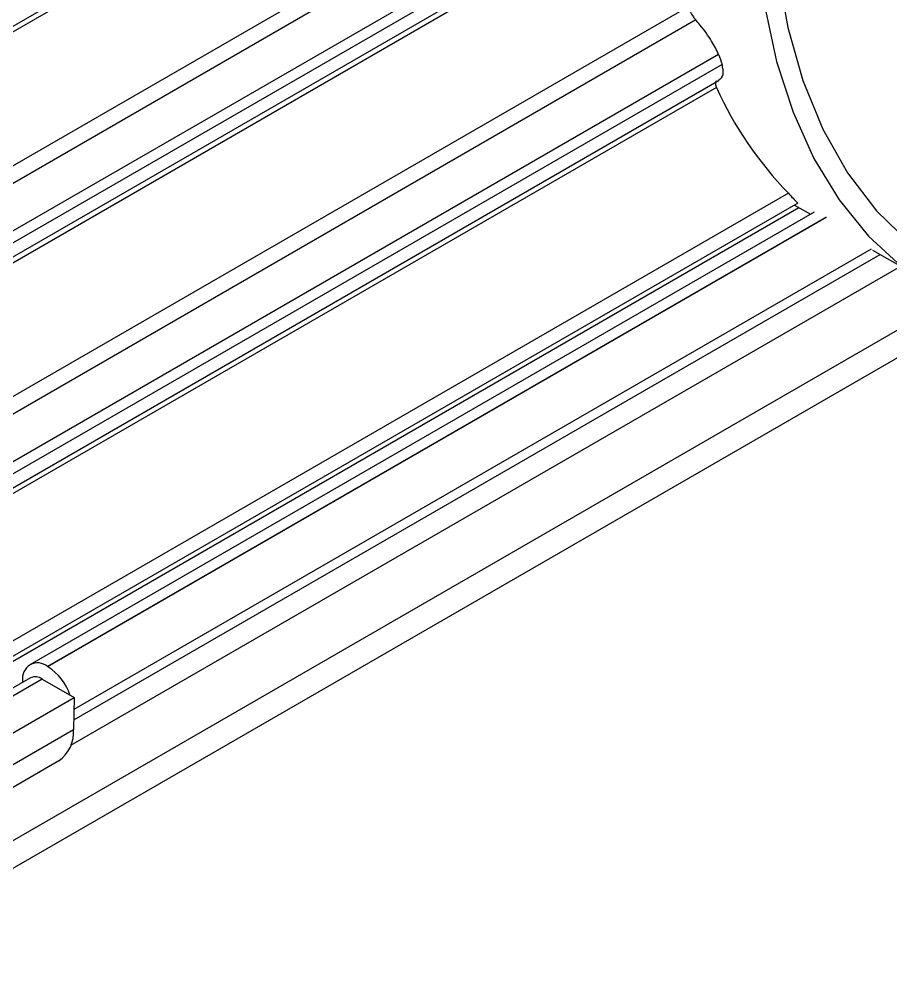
# Model space of a CAD drawing. Extents: x 7 to 135, y 3 to 97.
# Drawn here: x 20.749 to 22.6, y 7.275 to 9.292 of the extents above; entities that cross this region are included whole.
import ezdxf

# ---------------------------------------------------------------- set-up
doc = ezdxf.new("R2010")
doc.units = 0
doc.header["$MEASUREMENT"] = 0
doc.layers.add('OBJECT', color=7, linetype='CONTINUOUS')

msp = doc.modelspace()

# ---------------------------------------------------------------- linework, layer by layer
at = {"layer": 'OBJECT'}
for p, q in [((20.1713, 8.9508), (22.194, 10.1185)), ((22.1692, 10.0916), (20.1542, 8.9284)), ((22.1292, 9.7845), (20.1542, 8.6444)), ((22.1384, 9.7524), (20.1647, 8.613)), ((22.168, 9.6685), (20.1959, 8.5301)), ((22.168, 9.643), (20.1959, 8.5046)), ((20.1772, 8.4642), (22.1447, 9.6001)), ((22.1292, 9.5786), (20.1841, 8.4557)), ((22.1692, 9.3177), (20.3895, 8.2903)), ((22.1855, 9.2897), (20.4059, 8.2624)), ((22.2338, 9.2166), (20.4271, 8.1736)), ((22.2413, 9.1954), (20.43, 8.1498)), ((20.433, 8.122), (22.235, 9.1623)), ((22.2294, 9.1465), (20.4342, 8.1102)), ((22.3821, 8.9221), (20.446, 7.8044)), ((22.4017, 8.9008), (20.4448, 7.7711)), ((22.395, 8.897), (22.4286, 8.8776)), ((20.6932, 7.9038), (22.4043, 8.8916)), ((22.4365, 8.8821), (20.7721, 7.9213)), ((22.4623, 8.8715), (20.8097, 7.9175)), ((20.8104, 7.9171), (22.4629, 8.8711)), ((20.8651, 7.804), (22.5767, 8.7921)), ((22.5579, 8.8035), (20.8655, 7.8265)), ((22.5605, 8.8014), (22.6228, 8.7655)), ((20.3984, 7.3533), (22.8671, 8.7785)), ((20.4321, 7.3139), (22.9354, 8.7591)), ((20.8592, 7.7501), (22.6204, 8.7669)), ((20.8104, 7.9171), (20.8097, 7.9175)), ((20.7982, 7.8907), (20.4393, 7.6836)), ((20.7731, 7.8932), (20.4408, 7.7014)), ((20.7566, 7.8871), (20.7566, 7.8837)), ((20.7982, 7.8907), (20.8659, 7.8514)), ((20.4304, 7.5999), (20.8659, 7.8514)), ((20.8659, 7.8514), (20.8648, 7.7838)), ((20.4178, 7.5258), (20.8648, 7.7838)), ((20.0677, 7.2753), (20.8337, 7.7176))]:
    msp.add_line(p, q, dxfattribs=at)
at = {"layer": 'OBJECT', "flags": 128}
for points in [[(22.6228, 10.7398), (22.5522, 10.5927), (22.4898, 10.4437), (22.4362, 10.2939), (22.3918, 10.1445), (22.3568, 9.9966), (22.3317, 9.8513), (22.3166, 9.7097), (22.3115, 9.5729), (22.3166, 9.442), (22.3317, 9.3179), (22.3568, 9.2016), (22.3918, 9.0939), (22.4362, 8.9958), (22.4898, 8.9079), (22.5522, 8.8309), (22.6228, 8.7655)], [(22.6394, 10.7085), (22.5688, 10.5582), (22.5071, 10.406), (22.4549, 10.2533), (22.4126, 10.1014), (22.3805, 9.9514), (22.359, 9.8046), (22.3482, 9.6624), (22.3482, 9.5258), (22.359, 9.396), (22.3805, 9.2741), (22.4126, 9.1611), (22.4549, 9.058), (22.5071, 8.9656), (22.5688, 8.8846), (22.6394, 8.8159)]]:
    msp.add_lwpolyline(points, dxfattribs=at)
at = {"layer": 'OBJECT'}
for centre, radius, start, end in [((23.2121, 9.5478), 1.0328, 198.7011, 199.9484), ((22.9328, 9.461), 0.7705, 204.092, 224.3867), ((20.7889, 7.8922), 0.0328, 50.5503, 188.9668), ((20.7476, 7.8197), 0.1158, 18.3761, 57.2118), ((20.7835, 7.8708), 0.0247, 53.6286, 114.8701), ((20.7909, 7.778), 0.0741, 305.3031, 4.4702)]:
    msp.add_arc(centre, radius, start, end, dxfattribs=at)
msp.add_ellipse((23.615, 10.3553), major_axis=(1.1785, 1.4856), ratio=0.45218, start_param=3.053913, end_param=3.087261, dxfattribs=at)
for points, knots in [([(22.1692, 9.3177), (22.1703, 9.3144), (22.1726, 9.3077), (22.1788, 9.2977), (22.1837, 9.2919), (22.1855, 9.2897)], [0, 0, 0, 0, 0.372196, 0.766318, 1, 1, 1, 1]), ([(22.2338, 9.2166), (22.2293, 9.2258), (22.2194, 9.2459), (22.201, 9.2718), (22.1884, 9.2864), (22.1855, 9.2897)], [0, 0, 0, 0, 0.397283, 0.862652, 1, 1, 1, 1]), ([(22.2344, 9.1632), (22.2365, 9.1643), (22.2429, 9.1678), (22.2444, 9.1798), (22.242, 9.1916), (22.2413, 9.1954)], [0, 0, 0, 0, 0.247076, 0.757914, 1, 1, 1, 1]), ([(22.2296, 9.16), (22.2293, 9.1599), (22.2276, 9.1591), (22.2266, 9.1554), (22.2277, 9.1503), (22.2292, 9.147), (22.2294, 9.1465)], [0, 0, 0, 0, 0.082965, 0.492127, 0.930488, 1, 1, 1, 1])]:
    msp.add_open_spline(points, degree=3, knots=knots, dxfattribs=at)

doc.saveas('drawing.dxf')
